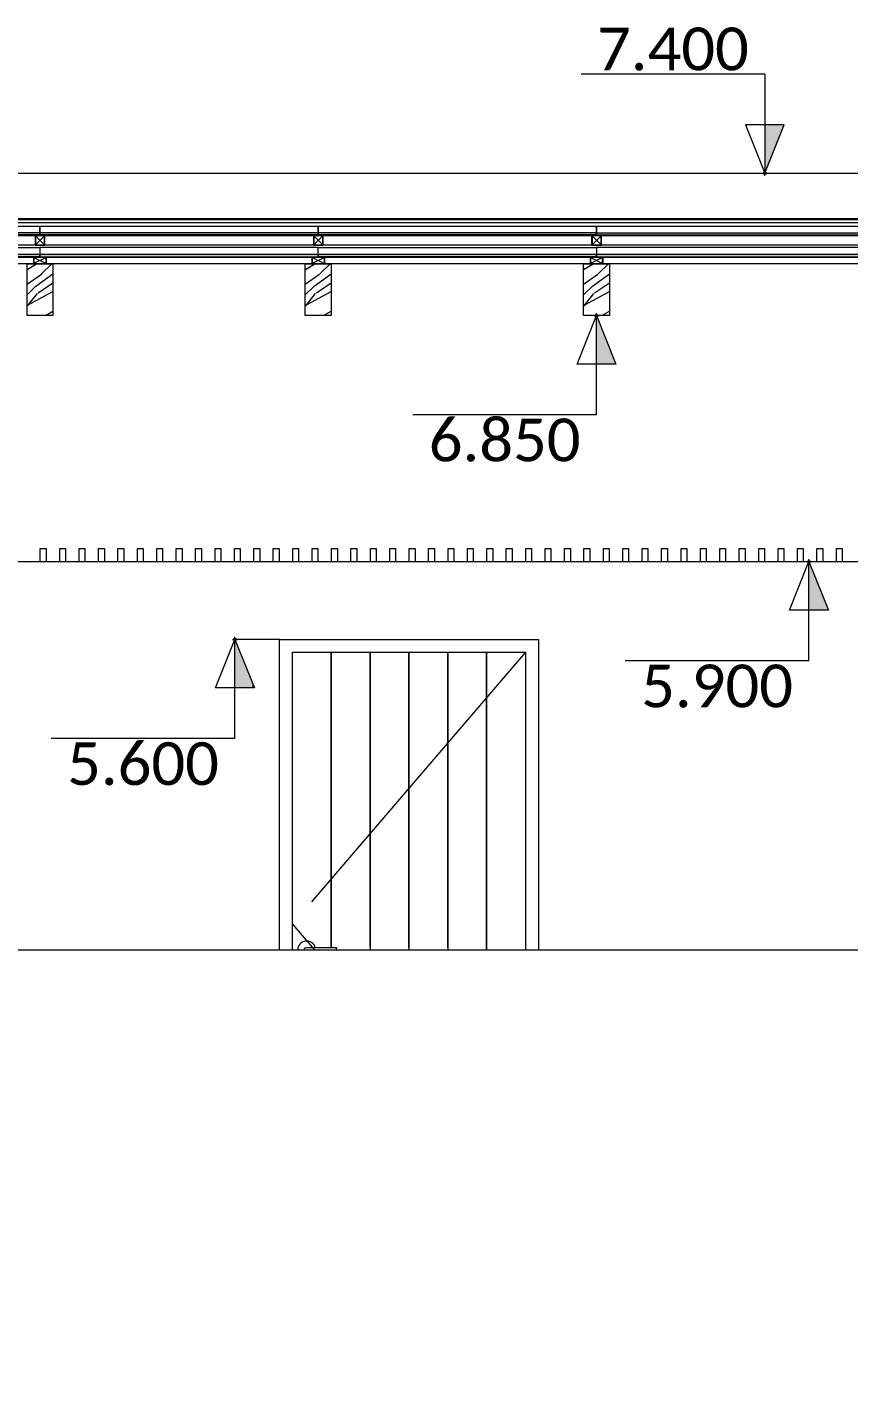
# Model space of a CAD drawing. Header units: metres. Extents: x -197 to 1099, y -24 to 14.
# Drawn here: x 881.99 to 885.17, y 2.74 to 7.96 of the extents above; entities that cross this region are included whole.
import ezdxf
from ezdxf.enums import TextEntityAlignment as Align

# ---------------------------------------------------------------- set-up
doc = ezdxf.new("R2010")
doc.units = ezdxf.units.M
doc.header["$LTSCALE"] = 0.001
doc.header["$PDMODE"] = 34
doc.header["$PDSIZE"] = 0.01
doc.linetypes.add('HIDDEN2', pattern=[4.7625, 3.175, -1.5875])
doc.linetypes.add('HIDDENX2', pattern=[19.05, 12.7, -6.35])
doc.layers.get('0').update_dxf_attribs({"lineweight": 13, "true_color": 0x000000})
for name, color, linetype, lineweight, true_color in [('Jach-Anotaciones-CalidaddeLínea  0.13', 7, 'Continuous', 13, 0x000000), ('Jach-Anotaciones-CalidaddeLínea 0.09', 7, 'Continuous', 9, 0x000000), ('Jach-Anotaciones-Hatch-Lum50%', 9, 'Continuous', 13, 0x808080), ('Jach-Anotaciones-LineasDetalle0.09mm', 7, 'Continuous', 15, 0x000000), ('Jach-Anotaciones-LineasDetalle0.15mm', 7, 'Continuous', 15, 0x000000), ('JACH-Anotaciones-Textos-Lum50%', 9, 'Continuous', 13, 0x808080), ('JACH-Anotaciones-Textos-Lum75% @ 0.075', 7, 'Continuous', 13, 0x404040), ('JACH-Arq-Lineas-Proyeccion', 250, 'HIDDENX2', 13, 0x333333), ('JACH-Arq-Lineas-Proyeccion Niveles cortes', 9, 'HIDDENX2', 13, 0x808080), ('JACH-Arq-Puertas01-', 7, 'Continuous', 13, 0x404040)]:
    doc.layers.add(name, color=color, linetype=linetype, lineweight=lineweight, true_color=true_color)
doc.styles.add('02a-Calibri-JACH(1.8mm)', font='calibri.ttf', dxfattribs={"height": 2.2})
pattern_1 = [(0, (169.421, 45.032), (0, 6.985), [5.08, -1.905]), (90, (169.421, 45.032), (-6.985, 4e-16), [5.08, -1.905])]

# ---------------------------------------------------------------- blocks, each defined once
blk = doc.blocks.new('*U314')
at = {"lineweight": 0, "ltscale": 100}
h = blk.add_hatch(dxfattribs=at)
h.set_pattern_fill('ANGLE', color=256)
h.set_pattern_definition(pattern_1)
h.paths.add_polyline_path([(0, 2.5), (0, 0), (1, 2.5)])
h = blk.add_hatch(color=256, dxfattribs=at)
h.dxf.hatch_style = 1
h.paths.add_polyline_path([(0, 2.5), (0, 0), (1, 2.5)])
for points in [[(0, 5.099), (-9.466, 5.099)], [(0, 5.099), (0, 1.25)]]:
    blk.add_lwpolyline(points, dxfattribs=at)
for points in [[(0, 0), (1, 2.5), (-1, 2.5)], [(0, 2.5), (0, 0), (1, 2.5)]]:
    blk.add_lwpolyline(points, close=True, dxfattribs=at)
blk.add_point((0, 0), dxfattribs=at)
at = {"lineweight": 0, "ltscale": 100, "style": '02a-Calibri-JACH(1.8mm)'}
blk.add_attdef('ALT', text='', height=2.2, dxfattribs=at).set_placement((-4.733, 6.401), align=Align.MIDDLE_CENTER)
blk = doc.blocks.new('*U292')
at = {"lineweight": 0, "ltscale": 100}
h = blk.add_hatch(dxfattribs=at)
h.set_pattern_fill('ANGLE', color=256)
h.set_pattern_definition(pattern_1)
h.paths.add_polyline_path([(0, 2.5), (0, 0), (1, 2.5)])
h = blk.add_hatch(color=256, dxfattribs=at)
h.dxf.hatch_style = 1
h.paths.add_polyline_path([(0, 2.5), (0, 0), (1, 2.5)])
for points in [[(0, 5.099), (-9.466, 5.099)], [(0, 5.099), (0, 1.25)]]:
    blk.add_lwpolyline(points, dxfattribs=at)
for points in [[(0, 0), (1, 2.5), (-1, 2.5)], [(0, 2.5), (0, 0), (1, 2.5)]]:
    blk.add_lwpolyline(points, close=True, dxfattribs=at)
blk.add_point((0, 0), dxfattribs=at)
at = {"lineweight": 0, "ltscale": 100, "style": '02a-Calibri-JACH(1.8mm)'}
blk.add_attdef('ALT', text='', height=2.2, dxfattribs=at).set_placement((-4.733, 6.401), align=Align.MIDDLE_CENTER)
blk = doc.blocks.new('*U333')
at = {"lineweight": 0, "ltscale": 100}
h = blk.add_hatch(dxfattribs=at)
h.set_pattern_fill('ANGLE', color=256)
h.set_pattern_definition(pattern_1)
h.paths.add_polyline_path([(0, 2.5), (0, 0), (1, 2.5)])
h = blk.add_hatch(color=256, dxfattribs=at)
h.dxf.hatch_style = 1
h.paths.add_polyline_path([(0, 2.5), (0, 0), (1, 2.5)])
for points in [[(0, 5.099), (-9.466, 5.099)], [(0, 5.099), (0, 1.25)]]:
    blk.add_lwpolyline(points, dxfattribs=at)
for points in [[(0, 0), (1, 2.5), (-1, 2.5)], [(0, 2.5), (0, 0), (1, 2.5)]]:
    blk.add_lwpolyline(points, close=True, dxfattribs=at)
blk.add_point((0, 0), dxfattribs=at)
at = {"lineweight": 0, "ltscale": 100, "style": '02a-Calibri-JACH(1.8mm)'}
blk.add_attdef('ALT', text='', height=2.2, dxfattribs=at).set_placement((-4.733, 6.401), align=Align.MIDDLE_CENTER)
blk = doc.blocks.new('*U334')
at = {"lineweight": 0, "ltscale": 100}
h = blk.add_hatch(dxfattribs=at)
h.set_pattern_fill('ANGLE', color=256)
h.set_pattern_definition(pattern_1)
h.paths.add_polyline_path([(0, 2.5), (0, 0), (1, 2.5)])
h = blk.add_hatch(color=256, dxfattribs=at)
h.dxf.hatch_style = 1
h.paths.add_polyline_path([(0, 2.5), (0, 0), (1, 2.5)])
for points in [[(0, 5.099), (-9.466, 5.099)], [(0, 5.099), (0, 1.25)]]:
    blk.add_lwpolyline(points, dxfattribs=at)
for points in [[(0, 0), (1, 2.5), (-1, 2.5)], [(0, 2.5), (0, 0), (1, 2.5)]]:
    blk.add_lwpolyline(points, close=True, dxfattribs=at)
blk.add_point((0, 0), dxfattribs=at)
at = {"lineweight": 0, "ltscale": 100, "style": '02a-Calibri-JACH(1.8mm)'}
blk.add_attdef('ALT', text='', height=2.2, dxfattribs=at).set_placement((-4.733, 6.401), align=Align.MIDDLE_CENTER)

msp = doc.modelspace()

# ---------------------------------------------------------------- hatches: boundary and pattern name
at = {"layer": 'JACH-Anotaciones-Textos-Lum50%', "ltscale": 100}
h = msp.add_hatch(color=256, dxfattribs=at)
h.dxf.hatch_style = 1
h.paths.add_polyline_path([(880.86585, 7.17051), (882.04085, 7.17051), (882.04085, 7.16151), (880.86585, 7.16151)])
h = msp.add_hatch(color=256, dxfattribs=at)
h.dxf.hatch_style = 1
h.paths.add_polyline_path([(882.04085, 7.17051), (883.11585, 7.17045), (883.11585, 7.16146), (882.04085, 7.16151)])
h = msp.add_hatch(color=256, dxfattribs=at)
h.dxf.hatch_style = 1
h.paths.add_polyline_path([(883.11585, 7.17051), (884.19085, 7.17045), (884.19085, 7.16146), (883.11585, 7.16151)])
h = msp.add_hatch(color=256, dxfattribs=at)
h.dxf.hatch_style = 1
h.paths.add_polyline_path([(884.19085, 7.1704), (885.26585, 7.17034), (885.26585, 7.16134), (884.19085, 7.1614)])
h = msp.add_hatch(color=256, dxfattribs=at)
h.dxf.hatch_style = 1
h.paths.add_polyline_path([(880.86585, 7.07699), (882.04085, 7.07699), (882.04085, 7.08599), (880.86585, 7.08599)])
h = msp.add_hatch(color=256, dxfattribs=at)
h.dxf.hatch_style = 1
h.paths.add_polyline_path([(882.04085, 7.07699), (883.11585, 7.07699), (883.11585, 7.08599), (882.04085, 7.08599)])
h = msp.add_hatch(color=256, dxfattribs=at)
h.dxf.hatch_style = 1
h.paths.add_polyline_path([(883.11585, 7.07699), (884.19085, 7.07699), (884.19085, 7.08599), (883.11585, 7.08599)])
h = msp.add_hatch(color=256, dxfattribs=at)
h.dxf.hatch_style = 1
h.paths.add_polyline_path([(884.19085, 7.07699), (885.26585, 7.07699), (885.26585, 7.08599), (884.19085, 7.08599)])

# ---------------------------------------------------------------- linework, layer by layer
at = {"layer": 'Jach-Anotaciones-CalidaddeLínea  0.13', "ltscale": 100}
msp.add_lwpolyline([(881.01585, 7.4), (888.66585, 7.4)], dxfattribs=at)
at = {"layer": 'Jach-Anotaciones-CalidaddeLínea 0.09', "ltscale": 100}
for points in [[(880.86585, 7.225), (887.51585, 7.225), (887.51585, 7.22392), (880.86585, 7.22392)], [(880.86585, 7.22392), (887.51585, 7.22392), (887.51585, 7.22092), (880.86585, 7.22092)], [(880.86585, 7.22092), (887.51585, 7.22092), (887.51585, 7.20893), (880.86585, 7.20893)], [(880.86585, 7.17051), (882.04085, 7.17051), (882.04085, 7.19472), (880.86585, 7.19472)], [(880.86585, 7.17051), (882.04085, 7.17051), (882.04085, 7.16151), (880.86585, 7.16151)], [(880.96121, 7.15966), (882.02185, 7.15966), (882.02185, 7.12179), (880.96121, 7.12179)], [(882.02185, 7.12167), (882.05985, 7.12167), (882.05985, 7.15967), (882.02185, 7.15967)], [(882.02335, 7.12317), (882.05835, 7.12317), (882.05835, 7.15817), (882.02335, 7.15817)], [(882.04085, 7.17051), (883.11585, 7.17045), (883.11585, 7.19467), (882.04085, 7.19472)], [(882.04085, 7.17051), (883.11585, 7.17045), (883.11585, 7.16146), (882.04085, 7.16151)], [(882.05985, 7.1596), (883.09685, 7.1596), (883.09685, 7.12173), (882.05985, 7.12173)], [(883.09685, 7.12161), (883.13485, 7.12161), (883.13485, 7.15961), (883.09685, 7.15961)], [(883.09835, 7.12311), (883.13335, 7.12311), (883.13335, 7.15811), (883.09835, 7.15811)], [(883.11585, 7.17045), (884.19085, 7.1704), (884.19085, 7.19461), (883.11585, 7.19467)], [(883.11585, 7.17051), (884.19085, 7.17045), (884.19085, 7.16146), (883.11585, 7.16151)], [(883.13485, 7.15955), (884.17185, 7.15955), (884.17185, 7.12168), (883.13485, 7.12168)], [(884.17185, 7.12155), (884.20985, 7.12155), (884.20985, 7.15955), (884.17185, 7.15955)], [(884.17335, 7.12305), (884.20835, 7.12305), (884.20835, 7.15805), (884.17335, 7.15805)], [(884.19085, 7.1704), (885.26585, 7.17034), (885.26585, 7.19455), (884.19085, 7.19461)], [(884.19085, 7.1704), (885.26585, 7.17034), (885.26585, 7.16134), (884.19085, 7.1614)], [(884.20985, 7.15949), (885.24685, 7.15949), (885.24685, 7.12162), (884.20985, 7.12162)], [(880.86585, 7.07699), (882.04085, 7.07699), (882.04085, 7.08599), (880.86585, 7.08599)], [(882.04085, 7.07699), (883.11585, 7.07699), (883.11585, 7.08599), (882.04085, 7.08599)], [(883.11585, 7.07699), (884.19085, 7.07699), (884.19085, 7.08599), (883.11585, 7.08599)], [(884.19085, 7.07699), (885.26585, 7.07699), (885.26585, 7.08599), (884.19085, 7.08599)]]:
    msp.add_lwpolyline(points, close=True, dxfattribs=at)
for points in [[(882.02335, 7.15817), (882.05835, 7.12317)], [(882.05835, 7.15817), (882.02335, 7.12317)], [(883.09835, 7.15811), (883.13335, 7.12311)], [(883.13335, 7.15811), (883.09835, 7.12311)], [(884.17335, 7.15805), (884.20835, 7.12305)], [(884.20835, 7.15805), (884.17335, 7.12305)]]:
    msp.add_lwpolyline(points, dxfattribs=at)
at = {"layer": 'Jach-Anotaciones-LineasDetalle0.09mm', "ltscale": 100}
for points in [[(882.03773, 7.16151), (882.04398, 7.16151), (882.04398, 7.15966), (882.03773, 7.15966)], [(883.11273, 7.16146), (883.11898, 7.16146), (883.11898, 7.1596), (883.11273, 7.1596)], [(884.18773, 7.1614), (884.19398, 7.1614), (884.19398, 7.15955), (884.18773, 7.15955)], [(880.86585, 7.11363), (882.04085, 7.11363), (882.04085, 7.07699), (880.86585, 7.07699)], [(883.11585, 7.11363), (882.04085, 7.11363), (882.04085, 7.07699), (883.11585, 7.07699)], [(883.11585, 7.11363), (884.19085, 7.11363), (884.19085, 7.07699), (883.11585, 7.07699)], [(885.26585, 7.11363), (884.19085, 7.11363), (884.19085, 7.07699), (885.26585, 7.07699)], [(882.96585, 5.6), (883.96629, 5.6), (883.96629, 3.5), (882.96585, 3.5)], [(883.01585, 5.55), (883.91629, 5.55), (883.91629, 3.5), (883.01585, 3.5)], [(883.76607, 5.55), (883.91629, 5.55), (883.91629, 3.5), (883.76607, 3.5)]]:
    msp.add_lwpolyline(points, close=True, dxfattribs=at)
for points in [[(883.16585, 4.39), (883.16585, 3.5), (883.01585, 3.5), (883.01585, 5.55), (883.16585, 5.55), (883.16585, 4.41)], [(883.16585, 4.41), (883.16585, 5.55), (883.31585, 5.55), (883.31585, 3.5), (883.16585, 3.5), (883.16585, 4.39)], [(883.31585, 4.41), (883.31585, 5.55), (883.46585, 5.55), (883.46585, 3.5), (883.31585, 3.5), (883.31585, 4.39)], [(883.46607, 4.41), (883.46607, 5.55), (883.61607, 5.55), (883.61607, 3.5), (883.46607, 3.5), (883.46607, 4.39)], [(883.61607, 4.41), (883.61607, 5.55), (883.76607, 5.55), (883.76607, 3.5), (883.61607, 3.5), (883.61607, 4.39)]]:
    msp.add_lwpolyline(points, dxfattribs=at)
at = {"layer": 'Jach-Anotaciones-LineasDetalle0.15mm'}
msp.add_lwpolyline([(883.18067, 4.39), (883.07085, 4.39, -1.0000011), (883.07085, 4.41), (883.18585, 4.41)], format="xyb", close=True, dxfattribs=at)
msp.add_lwpolyline([(883.07323, 4.33844), (883.06846, 4.33844), (883.06846, 4.31549), (883.07323, 4.31549)], close=True, dxfattribs=at)
msp.add_circle((883.07085, 4.32696), 0.01816, dxfattribs=at)
msp.add_arc((883.07085, 4.4), 0.035, 16.60155, 343.39845, dxfattribs=at)
at = {"layer": 'JACH-Arq-Lineas-Proyeccion', "ltscale": 100}
msp.add_lwpolyline([(883.91629, 5.55), (883.01629, 4.5), (883.14486, 4.35)], dxfattribs=at)

# ---------------------------------------------------------------- block references
at = {"layer": 'JACH-Anotaciones-Textos-Lum75% @ 0.075', "ltscale": 100, "xscale": 0.075, "yscale": 0.075, "zscale": 0.075}
msp.add_blockref('*U314', (884.84085, 7.4), dxfattribs=at).add_auto_attribs({'ALT': '7.400'})

# ---------------------------------------------------------------- next in the draw order: wipeouts: each hides what was drawn before it
at = {"ltscale": 100}
msp.add_wipeout([(887.36585, 2.85), (887.36585, 4.4), (881.66585, 4.4), (881.66585, 5.9), (887.51585, 5.9), (887.51585, 7.05), (881.01585, 7.05), (881.01585, 2.85), (879.66585, 2.85), (879.66585, 0), (887.36585, 0), (887.36585, 0.175), (888.81585, 0.175), (888.81585, 2.85), (888.66585, 2.85), (888.66585, 3), (887.51585, 3), (887.51585, 2.85)], dxfattribs=at).dxf.layer = 'JACH-Arq-Puertas01-'

# ---------------------------------------------------------------- next in the draw order: hatches: boundary and pattern name
at = {"layer": 'Jach-Anotaciones-Hatch-Lum50%', "ltscale": 100}
h = msp.add_hatch(dxfattribs=at)
h.set_pattern_fill('WOOD_01', color=256, scale=0.6, angle=45, pattern_type=2)
h.set_pattern_definition([(45, (894.53057, 0.63215), (-0.424264, 0.424264), [0.12, -0.48]), (53.9726, (894.763913, 0.407294), (2.121321363, 2.969847486), [0.115412, -11.425817]), (50.7105, (894.734214, 0.428507), (3.39411877, 4.2426346), [0.120599, -5.909326]), (29.5779, (894.606935, 0.555786), (5.939691386, 3.394117717), [0.180499, -17.869426]), (38.6599, (894.475413, 0.70428), (0.42426334, 0.42426507), [0.108665, -5.324566]), (30.0686, (894.72997, 0.475176), (2.12131965, 1.27279289), [0.093145, -9.221359]), (33.6901, (894.33541, 0.57276), (0.424264, 0.4242643), [0.244753, -2.814658]), (50.7105, (894.802097, 0.36911), (3.39411877, 4.2426346), [0.0603, -5.969625]), (45, (894.61966, 0.54306), (-0.424264, 0.424264), [0.06, -0.54]), (45, (894.4839, 0.5091), (-0.424264, 0.424264), [0.18, -0.42]), (56.3099, (894.50511, 0.65761), (1.2727932, 2.1213192), [0.061188, -2.998223]), (47.7263, (894.619663, 0.458205), (8.06101912, 8.90954388), [0.126143, -12.488135]), (37.4054, (894.653604, 0.46669), (3.81837388, 2.9698511), [0.090796, -8.98885]), (45, (894.7936, 0.28426), (-0.424264, 0.424264), [0.12, -0.48]), (43.8309, (894.772398, 0.220617), (0.424263821, 0.424264472), [0.294061, -29.11206]), (45, (894.4542, 0.5388), (-0.424264, 0.424264), [0.06, -0.54]), (45, (894.4627, 0.6152), (-0.424264, 0.424264), [0.06, -0.54]), (45, (894.2336, 0.46245), (-0.424264, 0.424264), [0.09, -0.51]), (35.5377, (894.32692, 0.59821), (0.42426394, 0.4242643), [0.182483, -3.467174]), (45, (894.19116, 0.46245), (-0.424264, 0.424264), [0.12, -0.48]), (45, (894.5263, 0.03394), (-0.424264, 0.424264), [0.066, -0.534]), (45, (894.7215, 0.2715), (-0.424264, 0.424264), [0.06, -0.54]), (45, (894.4924, 0.0679), (-0.424264, 0.424264), [0.126, -0.474]), (50.4403, (894.683303, 0.309713), (3.818378705, 4.666902416), [0.12657, -12.530443]), (45, (894.6536, 0.3479), (-0.424264, 0.424264), [0.114, -0.486]), (45, (894.4245, 0.13576), (-0.424264, 0.424264), [0.066, -0.534]), (43.8309, (894.407531, 0.254558), (0.424263821, 0.424264472), [0.294061, -29.11206]), (45, (894.40753, 0.3309), (-0.424264, 0.424264), [0.06, -0.54]), (45, (894.3524, 0.3012), (-0.424264, 0.424264), [0.06, -0.54]), (45, (894.5221, 0.47093), (-0.424264, 0.424264), [0.12, -0.48]), (45, (894.42874, 0.39457), (-0.424264, 0.424264), [0.06, -0.54]), (45, (894.293, 0.3606), (-0.424264, 0.424264), [0.12, -0.48]), (64.6538, (894.58572, 0.296985), (2.96985089, 6.36395884), [0.089197, -8.830444]), (56.3099, (894.3948, 0.34365), (1.2727932, 2.1213192), [0.061188, -2.998223]), (56.3099, (894.58572, 0.49215), (1.2727932, 2.1213192), [0.061188, -2.998223]), (50.7105, (894.29722, 0.52609), (3.39411877, 4.2426346), [0.0603, -5.969625]), (34.6952, (894.136, 0.424264), (2.96984622, 2.12132258), [0.067082, -6.641121]), (33.6901, (894.57299, 0.08061), (0.424264, 0.42426435), [0.061188, -2.998223]), (135, (894.6239, 0.11455), (-0.424264, -0.424264), [0, -0.6]), (31.6076, (894.297222, 0.263044), (8.90953261, 5.515445915), [0.129522, -12.822692]), (56.3099, (894.49663, 0.58124), (1.2727932, 2.1213192), [0.061188, -2.998223]), (55.3048, (894.763913, 0.313955), (1.69705786, 2.54558264), [0.067082, -6.641121]), (33.6901, (894.44996, 0.37335), (0.424264, 0.42426435), [0.061188, -2.998223]), (33.6901, (894.47117, 0.43699), (0.424264, 0.42426435), [0.061188, -2.998223]), (26.5651, (894.33965, 0.22062), (0.4242635, 0.4242645), [0.075895, -1.821472]), (30.9638, (894.24207, 0.41154), (0.4242634, 0.4242644), [0.247387, -2.226476]), (28.3008, (894.29722, 0.52609), (3.81837394, 2.12132298), [0.187925, -6.076257]), (45, (894.276, 0.5473), (-0.424264, 0.424264), [0.072, -0.528]), (30.9638, (894.58148, 0.15698), (0.4242634, 0.4242644), [0.247387, -2.226476]), (30.9638, (894.50935, 0.14425), (0.4242634, 0.4242644), [0.247387, -2.226476]), (30.9638, (894.47117, 0.18243), (0.4242634, 0.4242644), [0.247387, -2.226476]), (34.6952, (894.237825, 0.32244), (2.96984622, 2.12132258), [0.067082, -6.641121]), (30.9638, (894.37783, 0.44548), (0.4242634, 0.4242644), [0.123693, -2.35017]), (34.6952, (894.37359, 0.186676), (2.96984622, 2.12132258), [0.067082, -6.641121]), (42.6141, (894.623906, 0.377595), (0.424263525, 0.424264566), [0.144125, -14.268369]), (34.6952, (894.50087, 0.407294), (2.96984622, 2.12132258), [0.067082, -6.641121]), (57.5288, (894.556023, 0.44548), (1.2727927, 2.12132025), [0.055317, -5.47641]), (34.5626, (894.394803, 0.165463), (5.51542654, 3.818382702), [0.231836, -22.951773]), (36.8699, (894.58572, 0.296985), (0.42426394, 0.42426374), [0.084853, -4.157788]), (49.7636, (894.428744, 0.22486), (4.2426443, 5.09116518), [0.1445, -7.080457]), (45, (894.5221, 0.33517), (-0.424264, 0.424264), [0.186, -0.414]), (29.7449, (894.18267, 0.377595), (2.1213195, 1.2727928), [0.06841, -6.772642]), (35.5377, (894.62391, 0.11455), (0.42426394, 0.42426427), [0.182483, -3.467174]), (25.0169, (894.445715, 0.11455), (1.69705594, 0.84852837), [0.070228, -6.952591]), (45, (894.53905, 0.7085), (-0.424264, 0.424264), [0.03, -0.57]), (45, (894.7257, 0.52184), (-0.424264, 0.424264), [0.06, -0.54]), (56.3099, (894.87846, 0.36911), (1.2727932, 2.1213192), [0.061188, -2.998223]), (45, (894.8403, 0.4158), (-0.424264, 0.424264), [0.108, -0.492]), (28.3008, (894.61118, 0.636396), (3.81837394, 2.12132298), [0.062642, -6.20154]), (33.0207, (894.704516, 0.551543), (9.758539134, 6.363495148), [0.110404, -20.130386]), (135, (894.87846, 0.3691), (-0.424264, -0.424264), [0, -0.6]), (45, (894.9124, 0.42), (-0.424264, 0.424264), [0.054, -0.546]), (45, (894.8318, 0.50063), (-0.424264, 0.424264), [0.054, -0.546]), (45, (894.8106, 0.52184), (-0.424264, 0.424264), [0.054, -0.546]), (21.0376, (894.66633, 0.666095), (4.24263504, 1.69706195), [0.059093, -5.850217]), (33.5163, (894.6154205, 0.717006), (2.545650366, 1.6969903074), [0.055103, -39.129315]), (26.5651, (894.76816, 0.56427), (0.4242635, 0.4242645), [0.05692, -1.840445]), (32.4712, (894.560266, 0.77216), (2.54558438, 1.69705658), [0.055317, -5.47641])])
h.paths.add_polyline_path([(881.99086, 7.05), (882.09085, 7.05), (882.09085, 6.85), (881.99086, 6.85)])
h = msp.add_hatch(dxfattribs=at)
h.set_pattern_fill('WOOD_01', color=256, scale=0.6, angle=45, pattern_type=2)
h.set_pattern_definition([(45, (895.60557, 0.63215), (-0.424264, 0.424264), [0.12, -0.48]), (53.9726, (895.838913, 0.407294), (2.121321363, 2.969847486), [0.115412, -11.425817]), (50.7105, (895.809214, 0.428507), (3.39411877, 4.2426346), [0.120599, -5.909326]), (29.5779, (895.681935, 0.555786), (5.939691386, 3.394117717), [0.180499, -17.869426]), (38.6599, (895.550413, 0.70428), (0.42426334, 0.42426507), [0.108665, -5.324566]), (30.0686, (895.80497, 0.475176), (2.12131965, 1.27279289), [0.093145, -9.221359]), (33.6901, (895.41041, 0.57276), (0.424264, 0.4242643), [0.244753, -2.814658]), (50.7105, (895.877097, 0.36911), (3.39411877, 4.2426346), [0.0603, -5.969625]), (45, (895.69466, 0.54306), (-0.424264, 0.424264), [0.06, -0.54]), (45, (895.5589, 0.5091), (-0.424264, 0.424264), [0.18, -0.42]), (56.3099, (895.58011, 0.65761), (1.2727932, 2.1213192), [0.061188, -2.998223]), (47.7263, (895.694663, 0.458205), (8.06101912, 8.90954388), [0.126143, -12.488135]), (37.4054, (895.728604, 0.46669), (3.81837388, 2.9698511), [0.090796, -8.98885]), (45, (895.8686, 0.28426), (-0.424264, 0.424264), [0.12, -0.48]), (43.8309, (895.847398, 0.220617), (0.424263821, 0.424264472), [0.294061, -29.11206]), (45, (895.5292, 0.5388), (-0.424264, 0.424264), [0.06, -0.54]), (45, (895.5377, 0.6152), (-0.424264, 0.424264), [0.06, -0.54]), (45, (895.3086, 0.46245), (-0.424264, 0.424264), [0.09, -0.51]), (35.5377, (895.40192, 0.59821), (0.42426394, 0.4242643), [0.182483, -3.467174]), (45, (895.26616, 0.46245), (-0.424264, 0.424264), [0.12, -0.48]), (45, (895.6013, 0.03394), (-0.424264, 0.424264), [0.066, -0.534]), (45, (895.7965, 0.2715), (-0.424264, 0.424264), [0.06, -0.54]), (45, (895.5674, 0.0679), (-0.424264, 0.424264), [0.126, -0.474]), (50.4403, (895.758303, 0.309713), (3.818378705, 4.666902416), [0.12657, -12.530443]), (45, (895.7286, 0.3479), (-0.424264, 0.424264), [0.114, -0.486]), (45, (895.4995, 0.13576), (-0.424264, 0.424264), [0.066, -0.534]), (43.8309, (895.482531, 0.254558), (0.424263821, 0.424264472), [0.294061, -29.11206]), (45, (895.48253, 0.3309), (-0.424264, 0.424264), [0.06, -0.54]), (45, (895.4274, 0.3012), (-0.424264, 0.424264), [0.06, -0.54]), (45, (895.5971, 0.47093), (-0.424264, 0.424264), [0.12, -0.48]), (45, (895.50374, 0.39457), (-0.424264, 0.424264), [0.06, -0.54]), (45, (895.368, 0.3606), (-0.424264, 0.424264), [0.12, -0.48]), (64.6538, (895.66072, 0.296985), (2.96985089, 6.36395884), [0.089197, -8.830444]), (56.3099, (895.4698, 0.34365), (1.2727932, 2.1213192), [0.061188, -2.998223]), (56.3099, (895.66072, 0.49215), (1.2727932, 2.1213192), [0.061188, -2.998223]), (50.7105, (895.37222, 0.52609), (3.39411877, 4.2426346), [0.0603, -5.969625]), (34.6952, (895.211, 0.424264), (2.96984622, 2.12132258), [0.067082, -6.641121]), (33.6901, (895.64799, 0.08061), (0.424264, 0.42426435), [0.061188, -2.998223]), (135, (895.6989, 0.11455), (-0.424264, -0.424264), [0, -0.6]), (31.6076, (895.372222, 0.263044), (8.90953261, 5.515445915), [0.129522, -12.822692]), (56.3099, (895.57163, 0.58124), (1.2727932, 2.1213192), [0.061188, -2.998223]), (55.3048, (895.838913, 0.313955), (1.69705786, 2.54558264), [0.067082, -6.641121]), (33.6901, (895.52496, 0.37335), (0.424264, 0.42426435), [0.061188, -2.998223]), (33.6901, (895.54617, 0.43699), (0.424264, 0.42426435), [0.061188, -2.998223]), (26.5651, (895.41465, 0.22062), (0.4242635, 0.4242645), [0.075895, -1.821472]), (30.9638, (895.31707, 0.41154), (0.4242634, 0.4242644), [0.247387, -2.226476]), (28.3008, (895.37222, 0.52609), (3.81837394, 2.12132298), [0.187925, -6.076257]), (45, (895.351, 0.5473), (-0.424264, 0.424264), [0.072, -0.528]), (30.9638, (895.65648, 0.15698), (0.4242634, 0.4242644), [0.247387, -2.226476]), (30.9638, (895.58435, 0.14425), (0.4242634, 0.4242644), [0.247387, -2.226476]), (30.9638, (895.54617, 0.18243), (0.4242634, 0.4242644), [0.247387, -2.226476]), (34.6952, (895.312825, 0.32244), (2.96984622, 2.12132258), [0.067082, -6.641121]), (30.9638, (895.45283, 0.44548), (0.4242634, 0.4242644), [0.123693, -2.35017]), (34.6952, (895.44859, 0.186676), (2.96984622, 2.12132258), [0.067082, -6.641121]), (42.6141, (895.698906, 0.377595), (0.424263525, 0.424264566), [0.144125, -14.268369]), (34.6952, (895.57587, 0.407294), (2.96984622, 2.12132258), [0.067082, -6.641121]), (57.5288, (895.631023, 0.44548), (1.2727927, 2.12132025), [0.055317, -5.47641]), (34.5626, (895.469803, 0.165463), (5.51542654, 3.818382702), [0.231836, -22.951773]), (36.8699, (895.66072, 0.296985), (0.42426394, 0.42426374), [0.084853, -4.157788]), (49.7636, (895.503744, 0.22486), (4.2426443, 5.09116518), [0.1445, -7.080457]), (45, (895.5971, 0.33517), (-0.424264, 0.424264), [0.186, -0.414]), (29.7449, (895.25767, 0.377595), (2.1213195, 1.2727928), [0.06841, -6.772642]), (35.5377, (895.69891, 0.11455), (0.42426394, 0.42426427), [0.182483, -3.467174]), (25.0169, (895.520715, 0.11455), (1.69705594, 0.84852837), [0.070228, -6.952591]), (45, (895.61405, 0.7085), (-0.424264, 0.424264), [0.03, -0.57]), (45, (895.8007, 0.52184), (-0.424264, 0.424264), [0.06, -0.54]), (56.3099, (895.95346, 0.36911), (1.2727932, 2.1213192), [0.061188, -2.998223]), (45, (895.9153, 0.4158), (-0.424264, 0.424264), [0.108, -0.492]), (28.3008, (895.68618, 0.636396), (3.81837394, 2.12132298), [0.062642, -6.20154]), (33.0207, (895.779516, 0.551543), (9.758539134, 6.363495148), [0.110404, -20.130386]), (135, (895.95346, 0.3691), (-0.424264, -0.424264), [0, -0.6]), (45, (895.9874, 0.42), (-0.424264, 0.424264), [0.054, -0.546]), (45, (895.9068, 0.50063), (-0.424264, 0.424264), [0.054, -0.546]), (45, (895.8856, 0.52184), (-0.424264, 0.424264), [0.054, -0.546]), (21.0376, (895.74133, 0.666095), (4.24263504, 1.69706195), [0.059093, -5.850217]), (33.5163, (895.6904205, 0.717006), (2.545650366, 1.6969903074), [0.055103, -39.129315]), (26.5651, (895.84316, 0.56427), (0.4242635, 0.4242645), [0.05692, -1.840445]), (32.4712, (895.635266, 0.77216), (2.54558438, 1.69705658), [0.055317, -5.47641])])
h.paths.add_polyline_path([(883.06586, 7.05), (883.16585, 7.05), (883.16585, 6.85), (883.06586, 6.85)])
h = msp.add_hatch(dxfattribs=at)
h.set_pattern_fill('WOOD_01', color=256, scale=0.6, angle=45, pattern_type=2)
h.set_pattern_definition([(45, (896.68056, 0.63215), (-0.424264, 0.424264), [0.12, -0.48]), (53.9726, (896.913907, 0.407294), (2.121321363, 2.969847486), [0.115412, -11.425817]), (50.7105, (896.88421, 0.428507), (3.39411877, 4.2426346), [0.120599, -5.909326]), (29.5779, (896.756929, 0.555786), (5.939691386, 3.394117717), [0.180499, -17.869426]), (38.6599, (896.62541, 0.70428), (0.42426334, 0.42426507), [0.108665, -5.324566]), (30.0686, (896.879965, 0.475176), (2.12131965, 1.27279289), [0.093145, -9.221359]), (33.6901, (896.4854, 0.57276), (0.424264, 0.4242643), [0.244753, -2.814658]), (50.7105, (896.95209, 0.36911), (3.39411877, 4.2426346), [0.0603, -5.969625]), (45, (896.76966, 0.54306), (-0.424264, 0.424264), [0.06, -0.54]), (45, (896.6339, 0.5091), (-0.424264, 0.424264), [0.18, -0.42]), (56.3099, (896.6551, 0.65761), (1.2727932, 2.1213192), [0.061188, -2.998223]), (47.7263, (896.769657, 0.458205), (8.06101912, 8.90954388), [0.126143, -12.488135]), (37.4054, (896.803598, 0.46669), (3.81837388, 2.9698511), [0.090796, -8.98885]), (45, (896.9436, 0.28426), (-0.424264, 0.424264), [0.12, -0.48]), (43.8309, (896.922392, 0.220617), (0.424263821, 0.424264472), [0.294061, -29.11206]), (45, (896.6042, 0.5388), (-0.424264, 0.424264), [0.06, -0.54]), (45, (896.6127, 0.6152), (-0.424264, 0.424264), [0.06, -0.54]), (45, (896.3836, 0.46245), (-0.424264, 0.424264), [0.09, -0.51]), (35.5377, (896.47691, 0.59821), (0.42426394, 0.4242643), [0.182483, -3.467174]), (45, (896.34115, 0.46245), (-0.424264, 0.424264), [0.12, -0.48]), (45, (896.6763, 0.03394), (-0.424264, 0.424264), [0.066, -0.534]), (45, (896.8715, 0.2715), (-0.424264, 0.424264), [0.06, -0.54]), (45, (896.6424, 0.0679), (-0.424264, 0.424264), [0.126, -0.474]), (50.4403, (896.833296, 0.309713), (3.818378705, 4.666902416), [0.12657, -12.530443]), (45, (896.8036, 0.3479), (-0.424264, 0.424264), [0.114, -0.486]), (45, (896.5745, 0.13576), (-0.424264, 0.424264), [0.066, -0.534]), (43.8309, (896.557525, 0.254558), (0.424263821, 0.424264472), [0.294061, -29.11206]), (45, (896.5575, 0.3309), (-0.424264, 0.424264), [0.06, -0.54]), (45, (896.5024, 0.3012), (-0.424264, 0.424264), [0.06, -0.54]), (45, (896.6721, 0.47093), (-0.424264, 0.424264), [0.12, -0.48]), (45, (896.57874, 0.39457), (-0.424264, 0.424264), [0.06, -0.54]), (45, (896.443, 0.3606), (-0.424264, 0.424264), [0.12, -0.48]), (64.6538, (896.735716, 0.296985), (2.96985089, 6.36395884), [0.089197, -8.830444]), (56.3099, (896.5448, 0.34365), (1.2727932, 2.1213192), [0.061188, -2.998223]), (56.3099, (896.73572, 0.49215), (1.2727932, 2.1213192), [0.061188, -2.998223]), (50.7105, (896.447216, 0.52609), (3.39411877, 4.2426346), [0.0603, -5.969625]), (34.6952, (896.285996, 0.424264), (2.96984622, 2.12132258), [0.067082, -6.641121]), (33.6901, (896.72299, 0.08061), (0.424264, 0.42426435), [0.061188, -2.998223]), (135, (896.7739, 0.11455), (-0.424264, -0.424264), [0, -0.6]), (31.6076, (896.447216, 0.263044), (8.90953261, 5.515445915), [0.129522, -12.822692]), (56.3099, (896.64662, 0.58124), (1.2727932, 2.1213192), [0.061188, -2.998223]), (55.3048, (896.913907, 0.313955), (1.69705786, 2.54558264), [0.067082, -6.641121]), (33.6901, (896.59995, 0.37335), (0.424264, 0.42426435), [0.061188, -2.998223]), (33.6901, (896.62116, 0.43699), (0.424264, 0.42426435), [0.061188, -2.998223]), (26.5651, (896.48964, 0.22062), (0.4242635, 0.4242645), [0.075895, -1.821472]), (30.9638, (896.39206, 0.41154), (0.4242634, 0.4242644), [0.247387, -2.226476]), (28.3008, (896.447216, 0.52609), (3.81837394, 2.12132298), [0.187925, -6.076257]), (45, (896.426, 0.5473), (-0.424264, 0.424264), [0.072, -0.528]), (30.9638, (896.73147, 0.15698), (0.4242634, 0.4242644), [0.247387, -2.226476]), (30.9638, (896.65935, 0.14425), (0.4242634, 0.4242644), [0.247387, -2.226476]), (30.9638, (896.62116, 0.18243), (0.4242634, 0.4242644), [0.247387, -2.226476]), (34.6952, (896.38782, 0.32244), (2.96984622, 2.12132258), [0.067082, -6.641121]), (30.9638, (896.52783, 0.44548), (0.4242634, 0.4242644), [0.123693, -2.35017]), (34.6952, (896.523584, 0.186676), (2.96984622, 2.12132258), [0.067082, -6.641121]), (42.6141, (896.7739, 0.377595), (0.424263525, 0.424264566), [0.144125, -14.268369]), (34.6952, (896.650863, 0.407294), (2.96984622, 2.12132258), [0.067082, -6.641121]), (57.5288, (896.70602, 0.44548), (1.2727927, 2.12132025), [0.055317, -5.47641]), (34.5626, (896.544797, 0.165463), (5.51542654, 3.818382702), [0.231836, -22.951773]), (36.8699, (896.735716, 0.296985), (0.42426394, 0.42426374), [0.084853, -4.157788]), (49.7636, (896.57874, 0.22486), (4.2426443, 5.09116518), [0.1445, -7.080457]), (45, (896.6721, 0.33517), (-0.424264, 0.424264), [0.186, -0.414]), (29.7449, (896.332665, 0.377595), (2.1213195, 1.2727928), [0.06841, -6.772642]), (35.5377, (896.7739, 0.11455), (0.42426394, 0.42426427), [0.182483, -3.467174]), (25.0169, (896.59571, 0.11455), (1.69705594, 0.84852837), [0.070228, -6.952591]), (45, (896.68905, 0.7085), (-0.424264, 0.424264), [0.03, -0.57]), (45, (896.8757, 0.52184), (-0.424264, 0.424264), [0.06, -0.54]), (56.3099, (897.02846, 0.36911), (1.2727932, 2.1213192), [0.061188, -2.998223]), (45, (896.9903, 0.4158), (-0.424264, 0.424264), [0.108, -0.492]), (28.3008, (896.76117, 0.636396), (3.81837394, 2.12132298), [0.062642, -6.20154]), (33.0207, (896.85451, 0.551543), (9.758539134, 6.363495148), [0.110404, -20.130386]), (135, (897.02846, 0.3691), (-0.424264, -0.424264), [0, -0.6]), (45, (897.0624, 0.42), (-0.424264, 0.424264), [0.054, -0.546]), (45, (896.9818, 0.50063), (-0.424264, 0.424264), [0.054, -0.546]), (45, (896.9606, 0.52184), (-0.424264, 0.424264), [0.054, -0.546]), (21.0376, (896.816326, 0.666095), (4.24263504, 1.69706195), [0.059093, -5.850217]), (33.5163, (896.765414, 0.717006), (2.545650366, 1.6969903074), [0.055103, -39.129315]), (26.5651, (896.91815, 0.56427), (0.4242635, 0.4242645), [0.05692, -1.840445]), (32.4712, (896.71026, 0.77216), (2.54558438, 1.69705658), [0.055317, -5.47641])])
h.paths.add_polyline_path([(884.14085, 7.05), (884.24084, 7.05), (884.24084, 6.85), (884.14085, 6.85)])

# ---------------------------------------------------------------- next in the draw order: linework, layer by layer
at = {"layer": 'Jach-Anotaciones-CalidaddeLínea  0.13', "ltscale": 100}
for points in [[(887.36585, 2.85), (887.36585, 4.4), (881.66585, 4.4), (881.66585, 5.9), (887.51585, 5.9), (887.51585, 7.05), (881.01585, 7.05), (881.01585, 2.85), (879.66585, 2.85), (879.66585, 0), (887.36585, 0), (887.36585, 0.175), (888.81585, 0.175), (888.81585, 2.85), (888.66585, 2.85), (888.66585, 3), (887.51585, 3), (887.51585, 2.85)], [(881.99086, 7.05), (882.09085, 7.05), (882.09085, 6.85), (881.99086, 6.85)], [(883.06586, 7.05), (883.16585, 7.05), (883.16585, 6.85), (883.06586, 6.85)], [(884.14085, 7.05), (884.24084, 7.05), (884.24084, 6.85), (884.14085, 6.85)]]:
    msp.add_lwpolyline(points, close=True, dxfattribs=at)
at = {"layer": 'Jach-Anotaciones-CalidaddeLínea 0.09', "ltscale": 100}
for points in [[(880.96721, 7.07605), (882.01586, 7.07605), (882.01586, 7.05), (880.96721, 7.05)], [(882.01586, 7.05), (882.06585, 7.05), (882.06585, 7.07605), (882.01586, 7.07605)], [(882.01736, 7.0515), (882.06435, 7.0515), (882.06435, 7.07455), (882.01736, 7.07455)], [(882.06585, 7.07605), (883.09086, 7.07605), (883.09086, 7.05), (882.06585, 7.05)], [(883.09086, 7.05), (883.14085, 7.05), (883.14085, 7.07605), (883.09086, 7.07605)], [(883.09236, 7.0515), (883.13935, 7.0515), (883.13935, 7.07455), (883.09236, 7.07455)], [(883.14085, 7.07605), (884.16586, 7.07605), (884.16586, 7.05), (883.14085, 7.05)], [(884.16585, 7.05), (884.21584, 7.05), (884.21584, 7.07605), (884.16585, 7.07605)], [(884.16735, 7.0515), (884.21434, 7.0515), (884.21434, 7.07455), (884.16735, 7.07455)], [(884.21584, 7.07605), (885.24085, 7.07605), (885.24085, 7.05), (884.21584, 7.05)]]:
    msp.add_lwpolyline(points, close=True, dxfattribs=at)
for points in [[(882.01736, 7.07455), (882.06435, 7.0515)], [(882.06435, 7.07455), (882.01736, 7.0515)], [(883.09236, 7.07455), (883.13935, 7.0515)], [(883.13935, 7.07455), (883.09236, 7.0515)], [(884.16735, 7.07455), (884.21434, 7.0515)], [(884.21434, 7.07455), (884.16735, 7.0515)]]:
    msp.add_lwpolyline(points, dxfattribs=at)
at = {"layer": 'Jach-Anotaciones-LineasDetalle0.09mm', "ltscale": 100}
for points in [[(882.03773, 7.07699), (882.04398, 7.07699), (882.04398, 7.07605), (882.03773, 7.07605)], [(883.11273, 7.07699), (883.11898, 7.07699), (883.11898, 7.07605), (883.11273, 7.07605)], [(884.18772, 7.07699), (884.19397, 7.07699), (884.19397, 7.07605), (884.18772, 7.07605)]]:
    msp.add_lwpolyline(points, close=True, dxfattribs=at)
at = {"layer": 'JACH-Arq-Lineas-Proyeccion', "linetype": 'HIDDEN2', "ltscale": 100}
for points in [[(882.04085, 5.9), (882.06585, 5.9), (882.06585, 5.95), (882.04085, 5.95)], [(882.11585, 5.9), (882.14085, 5.9), (882.14085, 5.95), (882.11585, 5.95)], [(882.19085, 5.9), (882.21585, 5.9), (882.21585, 5.95), (882.19085, 5.95)], [(882.26585, 5.9), (882.29085, 5.9), (882.29085, 5.95), (882.26585, 5.95)], [(882.34085, 5.9), (882.36585, 5.9), (882.36585, 5.95), (882.34085, 5.95)], [(882.41585, 5.9), (882.44085, 5.9), (882.44085, 5.95), (882.41585, 5.95)], [(882.49085, 5.9), (882.51585, 5.9), (882.51585, 5.95), (882.49085, 5.95)], [(882.56585, 5.9), (882.59085, 5.9), (882.59085, 5.95), (882.56585, 5.95)], [(882.64085, 5.9), (882.66585, 5.9), (882.66585, 5.95), (882.64085, 5.95)], [(882.71585, 5.9), (882.74085, 5.9), (882.74085, 5.95), (882.71585, 5.95)], [(882.79085, 5.9), (882.81585, 5.9), (882.81585, 5.95), (882.79085, 5.95)], [(882.86585, 5.9), (882.89085, 5.9), (882.89085, 5.95), (882.86585, 5.95)], [(882.94085, 5.9), (882.96585, 5.9), (882.96585, 5.95), (882.94085, 5.95)], [(883.01585, 5.9), (883.04085, 5.9), (883.04085, 5.95), (883.01585, 5.95)], [(883.09085, 5.9), (883.11585, 5.9), (883.11585, 5.95), (883.09085, 5.95)], [(883.16585, 5.9), (883.19085, 5.9), (883.19085, 5.95), (883.16585, 5.95)], [(883.24085, 5.9), (883.26585, 5.9), (883.26585, 5.95), (883.24085, 5.95)], [(883.31585, 5.9), (883.34085, 5.9), (883.34085, 5.95), (883.31585, 5.95)], [(883.39085, 5.9), (883.41585, 5.9), (883.41585, 5.95), (883.39085, 5.95)], [(883.46585, 5.9), (883.49085, 5.9), (883.49085, 5.95), (883.46585, 5.95)], [(883.54085, 5.9), (883.56585, 5.9), (883.56585, 5.95), (883.54085, 5.95)], [(883.61585, 5.9), (883.64085, 5.9), (883.64085, 5.95), (883.61585, 5.95)], [(883.69085, 5.9), (883.71585, 5.9), (883.71585, 5.95), (883.69085, 5.95)], [(883.76585, 5.9), (883.79085, 5.9), (883.79085, 5.95), (883.76585, 5.95)], [(883.84085, 5.9), (883.86585, 5.9), (883.86585, 5.95), (883.84085, 5.95)], [(883.91585, 5.9), (883.94085, 5.9), (883.94085, 5.95), (883.91585, 5.95)], [(883.99085, 5.9), (884.01585, 5.9), (884.01585, 5.95), (883.99085, 5.95)], [(884.06585, 5.9), (884.09085, 5.9), (884.09085, 5.95), (884.06585, 5.95)], [(884.14085, 5.9), (884.16585, 5.9), (884.16585, 5.95), (884.14085, 5.95)], [(884.21585, 5.9), (884.24085, 5.9), (884.24085, 5.95), (884.21585, 5.95)], [(884.29085, 5.9), (884.31585, 5.9), (884.31585, 5.95), (884.29085, 5.95)], [(884.36585, 5.9), (884.39085, 5.9), (884.39085, 5.95), (884.36585, 5.95)], [(884.44085, 5.9), (884.46585, 5.9), (884.46585, 5.95), (884.44085, 5.95)], [(884.51585, 5.9), (884.54085, 5.9), (884.54085, 5.95), (884.51585, 5.95)], [(884.59085, 5.9), (884.61585, 5.9), (884.61585, 5.95), (884.59085, 5.95)], [(884.66585, 5.9), (884.69085, 5.9), (884.69085, 5.95), (884.66585, 5.95)], [(884.74085, 5.9), (884.76585, 5.9), (884.76585, 5.95), (884.74085, 5.95)], [(884.81585, 5.9), (884.84085, 5.9), (884.84085, 5.95), (884.81585, 5.95)], [(884.89085, 5.9), (884.91585, 5.9), (884.91585, 5.95), (884.89085, 5.95)], [(884.96585, 5.9), (884.99085, 5.9), (884.99085, 5.95), (884.96585, 5.95)], [(885.04085, 5.9), (885.06585, 5.9), (885.06585, 5.95), (885.04085, 5.95)], [(885.11585, 5.9), (885.14085, 5.9), (885.14085, 5.95), (885.11585, 5.95)]]:
    msp.add_lwpolyline(points, close=True, dxfattribs=at)
at = {"layer": 'JACH-Arq-Lineas-Proyeccion Niveles cortes', "ltscale": 100}
msp.add_lwpolyline([(882.96585, 5.6), (882.79388, 5.6)], dxfattribs=at)

# ---------------------------------------------------------------- next in the draw order: block references
at = {"layer": 'JACH-Anotaciones-Textos-Lum75% @ 0.075', "ltscale": 100}
ref = msp.add_blockref('*U292', (884.19085, 6.85), dxfattribs=dict(at, xscale=-0.075, yscale=0.075, zscale=0.075, rotation=180))
ref.add_attrib('ALT', '6.850', dxfattribs={"layer": '0', "lineweight": 0, "ltscale": 100, "height": 0.165, "style": '02a-Calibri-JACH(1.8mm)'}).set_placement((883.83589, 6.36994), align=Align.MIDDLE_CENTER)
ref = msp.add_blockref('*U333', (885.01145, 5.9), dxfattribs=dict(at, xscale=-0.075, yscale=0.075, zscale=0.075, rotation=180))
ref.add_attrib('ALT', '5.900', dxfattribs={"layer": '0', "lineweight": 0, "ltscale": 100, "height": 0.165, "style": '02a-Calibri-JACH(1.8mm)'}).set_placement((884.65649, 5.41994), align=Align.MIDDLE_CENTER)
ref = msp.add_blockref('*U334', (882.79388, 5.6), dxfattribs=dict(at, xscale=-0.075, yscale=0.075, zscale=0.075, rotation=180))
ref.add_attrib('ALT', '5.600', dxfattribs={"layer": '0', "lineweight": 0, "ltscale": 100, "height": 0.165, "style": '02a-Calibri-JACH(1.8mm)'}).set_placement((882.43892, 5.11994), align=Align.MIDDLE_CENTER)

doc.saveas('drawing.dxf')
